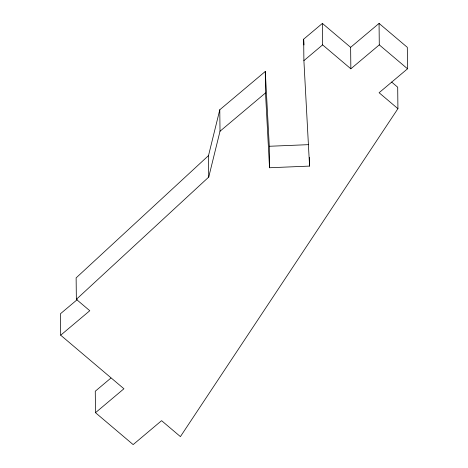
<?xml version="1.0" encoding="UTF-8"?>
<svg xmlns="http://www.w3.org/2000/svg" width="468" height="468" viewBox="0 0 468 468"><rect width="100%" height="100%" fill="white"/><g stroke="black" fill="none" stroke-linecap="round" stroke-linejoin="round"><path stroke-width="0.7" d="M391.611 82.046L397.701 87.206L397.923 108.675L180.414 436.615L161.583 420.668L133.152 444.6L95.495 412.7L123.926 388.768L60.694 335.205L89.78 310.729L76.354 299.35L208.728 177.079L208.506 155.604L219.784 109.764L265.28 71.475L269.299 146.273L269.527 167.749L309.564 166.093L309.471 157.505M208.728 177.079L220.013 131.239L219.784 109.764M208.506 155.604L76.126 277.881L76.354 299.35M309.564 166.093L303.896 60.635L303.668 39.166L322.388 23.412L350.631 47.332L350.854 68.808L379.285 44.875L379.062 23.4L350.631 47.332M220.013 131.239L265.508 92.945L265.28 71.475M303.896 60.635L322.61 44.881L322.388 23.412M77.249 299.614L60.471 313.735L60.694 335.205M379.062 23.4L407.306 47.321L407.529 68.796L379.098 92.728L397.923 108.675M110.881 378.091L95.267 391.23L95.495 412.7M269.299 146.273L308.611 144.653M379.285 44.875L407.529 68.796M322.61 44.881L350.854 68.808M303.668 39.166L303.984 44.981M265.508 92.945L269.527 167.749"/></g></svg>
